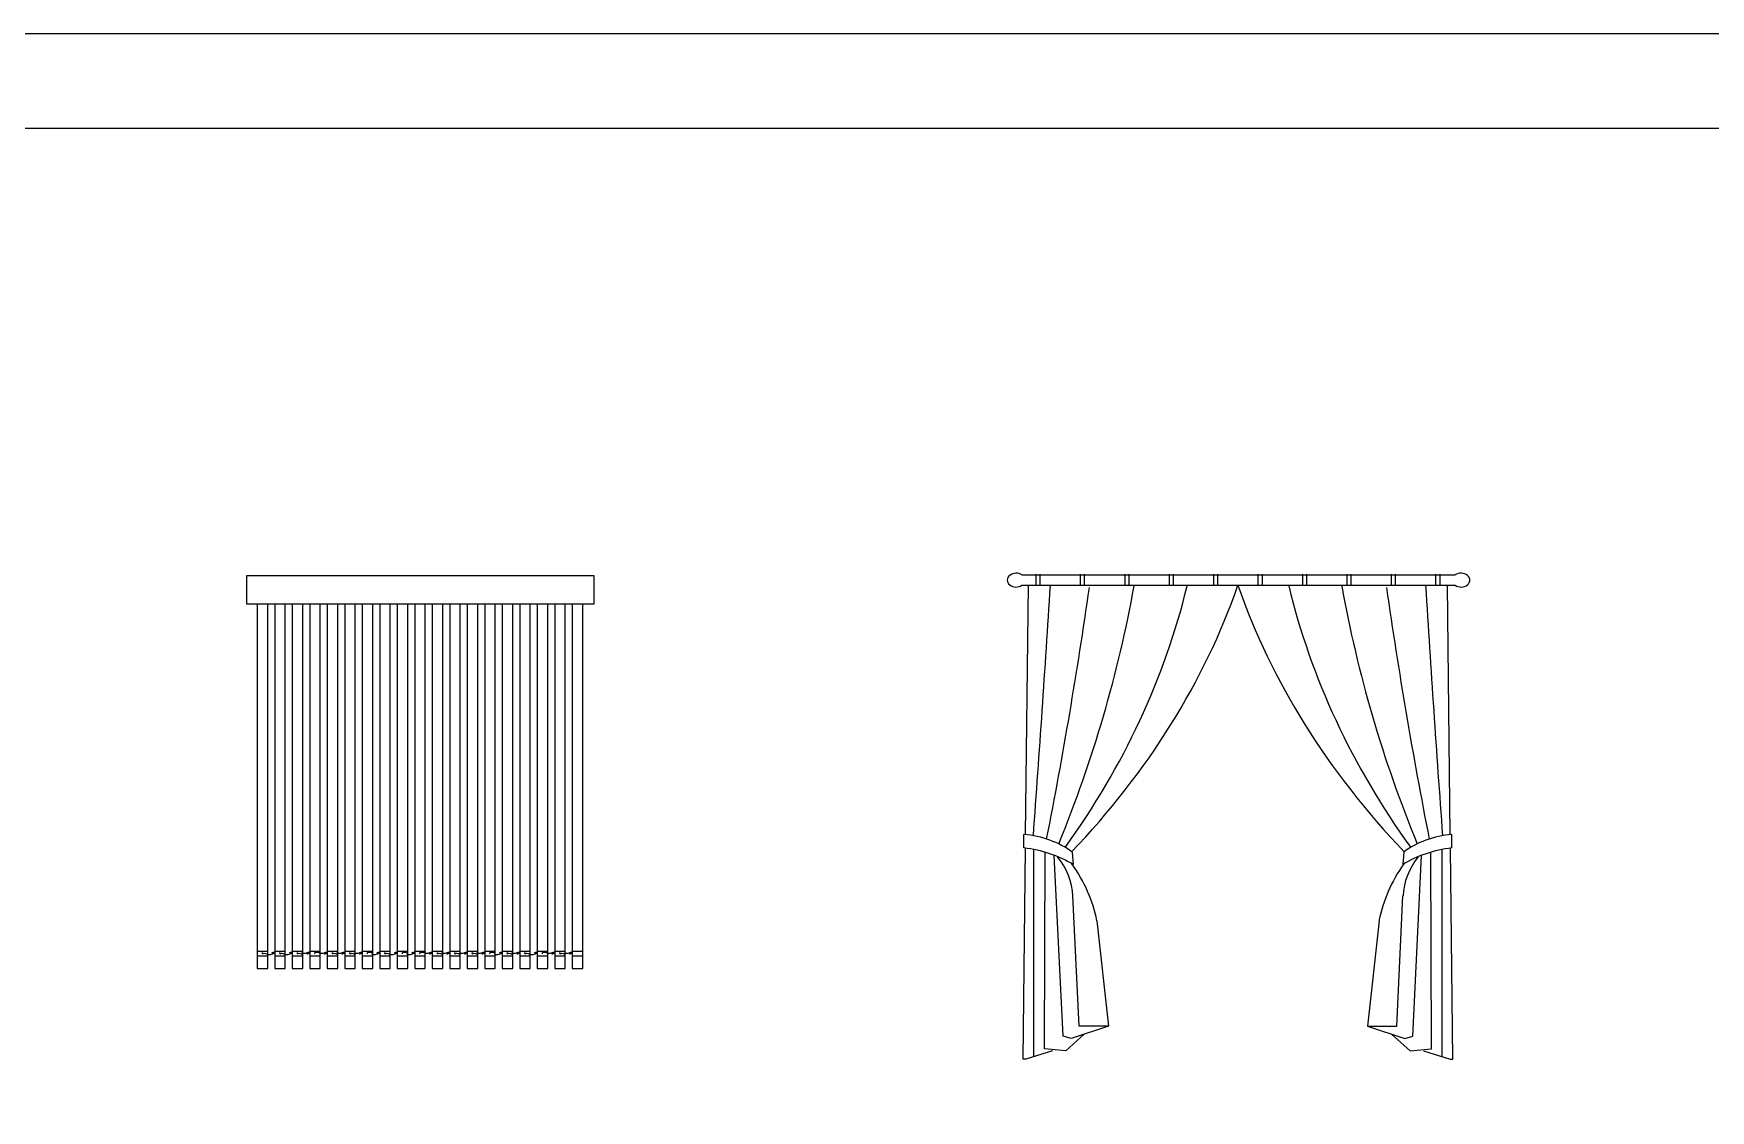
# Model space of a CAD drawing. Header units: inches. Extents: x 8.9 to 51.4, y 16 to 40.8.
# Drawn here: x 42.29 to 48.22, y 36.98 to 40.79 of the extents above; entities that cross this region are included whole.
import ezdxf

# ---------------------------------------------------------------- set-up
doc = ezdxf.new("R2010")
doc.units = ezdxf.units.IN
doc.header["$MEASUREMENT"] = 0
doc.layers.add('02', color=2, linetype='Continuous')
doc.layers.add('kadrbm', color=4, linetype='Continuous')

# ---------------------------------------------------------------- blocks, each defined once
blk = doc.blocks.new('kadrbm')
at = {"layer": 'kadrbm', "color": 4}
blk.add_lwpolyline([(0, 0), (0, 24.7972), (21, 24.7972), (21, 0), (0, 0)], close=True, dxfattribs=at)
blk.add_lwpolyline([(20.6631, 0.3257), (20.6631, 24.4603), (0.3369, 24.4603), (0.3369, 0.3257), (20.6631, 0.3257)], dxfattribs=at)

msp = doc.modelspace()

# ---------------------------------------------------------------- linework, layer by layer
at = {"layer": '02'}
for p, q in [((43.0421, 38.8704), (44.2709, 38.8704)), ((43.0421, 38.7687), (43.0421, 38.8704)), ((44.2709, 38.8704), (44.2709, 38.7687)), ((45.7871, 38.872), (47.3209, 38.872)), ((45.7871, 38.8354), (47.3209, 38.8354)), ((45.8, 37.9527), (45.81, 38.8354)), ((45.8374, 38.833), (45.8374, 38.8748)), ((45.8506, 38.8748), (45.8506, 38.833)), ((45.9947, 38.833), (45.9947, 38.8748)), ((46.0079, 38.8748), (46.0079, 38.833)), ((46.152, 38.833), (46.152, 38.8748)), ((46.1652, 38.8748), (46.1652, 38.833)), ((46.3093, 38.833), (46.3093, 38.8748)), ((46.3225, 38.8748), (46.3225, 38.833)), ((46.4665, 38.833), (46.4665, 38.8748)), ((46.4797, 38.8748), (46.4797, 38.833)), ((46.6238, 38.833), (46.6238, 38.8748)), ((46.637, 38.8748), (46.637, 38.833)), ((46.7811, 38.833), (46.7811, 38.8748)), ((46.7943, 38.8748), (46.7943, 38.833)), ((46.9384, 38.833), (46.9384, 38.8748)), ((46.9516, 38.8748), (46.9516, 38.833)), ((47.0957, 38.833), (47.0957, 38.8748)), ((47.1089, 38.8748), (47.1089, 38.833)), ((47.2529, 38.833), (47.2529, 38.8748)), ((47.2661, 38.8748), (47.2661, 38.833)), ((47.3035, 37.9527), (47.2936, 38.8354)), ((44.2709, 38.7687), (43.0421, 38.7687)), ((43.0795, 38.7687), (43.0795, 37.4778)), ((43.1167, 37.4778), (43.1167, 38.7687)), ((43.1415, 38.7687), (43.1415, 37.4778)), ((43.1787, 37.4778), (43.1787, 38.7687)), ((43.2035, 38.7687), (43.2035, 37.4778)), ((43.2406, 37.4778), (43.2406, 38.7687)), ((43.2654, 38.7687), (43.2654, 37.4778)), ((43.3026, 37.4778), (43.3026, 38.7687)), ((43.3274, 38.7687), (43.3274, 37.4778)), ((43.3645, 37.4778), (43.3645, 38.7687)), ((43.3893, 38.7687), (43.3893, 37.4778)), ((43.4265, 37.4778), (43.4265, 38.7687)), ((43.4513, 38.7687), (43.4513, 37.4778)), ((43.4885, 37.4778), (43.4885, 38.7687)), ((43.5132, 38.7687), (43.5132, 37.4778)), ((43.5504, 37.4778), (43.5504, 38.7687)), ((43.5752, 38.7687), (43.5752, 37.4778)), ((43.6124, 37.4778), (43.6124, 38.7687)), ((43.6372, 38.7687), (43.6372, 37.4778)), ((43.6743, 37.4778), (43.6743, 38.7687)), ((43.6991, 38.7687), (43.6991, 37.4778)), ((43.7363, 37.4778), (43.7363, 38.7687)), ((43.7611, 38.7687), (43.7611, 37.4778)), ((43.7982, 37.4778), (43.7982, 38.7687)), ((43.823, 38.7687), (43.823, 37.4778)), ((43.8602, 37.4778), (43.8602, 38.7687)), ((43.885, 38.7687), (43.885, 37.4778)), ((43.9222, 37.4778), (43.9222, 38.7687)), ((43.9469, 38.7687), (43.9469, 37.4778)), ((43.9841, 37.4778), (43.9841, 38.7687)), ((44.0089, 38.7687), (44.0089, 37.4778)), ((44.0461, 37.4778), (44.0461, 38.7687)), ((44.0709, 38.7687), (44.0709, 37.4778)), ((44.108, 37.4778), (44.108, 38.7687)), ((44.1328, 38.7687), (44.1328, 37.4778)), ((44.17, 37.4778), (44.17, 38.7687)), ((44.1948, 38.7687), (44.1948, 37.4778)), ((44.2319, 37.4778), (44.2319, 38.7687)), ((45.794, 37.9052), (45.794, 37.9533)), ((47.3096, 37.9052), (47.3096, 37.9533)), ((45.7911, 37.1578), (45.7995, 37.9043)), ((45.8288, 37.1667), (45.8289, 37.8997)), ((45.8666, 37.1943), (45.8687, 37.89)), ((45.9646, 37.8904), (45.968, 37.8467)), ((47.139, 37.8904), (47.1356, 37.8467)), ((47.237, 37.1943), (47.2349, 37.89)), ((47.2747, 37.1667), (47.2746, 37.8997)), ((47.3125, 37.1578), (47.3041, 37.9043)), ((45.9326, 37.2382), (45.9017, 37.879)), ((47.1709, 37.2382), (47.2019, 37.879)), ((45.9892, 37.2747), (45.9674, 37.7352)), ((47.1143, 37.2747), (47.1362, 37.7352)), ((46.0523, 37.6475), (46.0931, 37.2747)), ((47.0513, 37.6475), (47.0105, 37.2747)), ((43.0795, 37.5392), (43.1167, 37.5392)), ((43.1415, 37.5392), (43.1787, 37.5392)), ((43.2035, 37.5392), (43.2406, 37.5392)), ((43.2654, 37.5392), (43.3026, 37.5392)), ((43.3274, 37.5392), (43.3645, 37.5392)), ((43.3893, 37.5392), (43.4265, 37.5392)), ((43.4513, 37.5392), (43.4885, 37.5392)), ((43.5132, 37.5392), (43.5504, 37.5392)), ((43.5752, 37.5392), (43.6124, 37.5392)), ((43.6372, 37.5392), (43.6743, 37.5392)), ((43.6991, 37.5392), (43.7363, 37.5392)), ((43.7611, 37.5392), (43.7982, 37.5392)), ((43.823, 37.5392), (43.8602, 37.5392)), ((43.885, 37.5392), (43.9222, 37.5392)), ((43.9469, 37.5392), (43.9841, 37.5392)), ((44.0089, 37.5392), (44.0461, 37.5392)), ((44.0709, 37.5392), (44.108, 37.5392)), ((44.1328, 37.5392), (44.17, 37.5392)), ((44.1948, 37.5392), (44.2319, 37.5392)), ((43.0795, 37.5238), (43.1167, 37.5238)), ((43.0795, 37.4778), (43.1167, 37.4778)), ((43.1415, 37.5238), (43.1787, 37.5238)), ((43.1415, 37.4778), (43.1787, 37.4778)), ((43.2035, 37.5238), (43.2406, 37.5238)), ((43.2035, 37.4778), (43.2406, 37.4778)), ((43.2654, 37.5238), (43.3026, 37.5238)), ((43.2654, 37.4778), (43.3026, 37.4778)), ((43.3274, 37.5238), (43.3645, 37.5238)), ((43.3274, 37.4778), (43.3645, 37.4778)), ((43.3893, 37.5238), (43.4265, 37.5238)), ((43.3893, 37.4778), (43.4265, 37.4778)), ((43.4513, 37.5238), (43.4885, 37.5238)), ((43.4513, 37.4778), (43.4885, 37.4778)), ((43.5132, 37.5238), (43.5504, 37.5238)), ((43.5132, 37.4778), (43.5504, 37.4778)), ((43.5752, 37.5238), (43.6124, 37.5238)), ((43.5752, 37.4778), (43.6124, 37.4778)), ((43.6372, 37.5238), (43.6743, 37.5238)), ((43.6372, 37.4778), (43.6743, 37.4778)), ((43.6991, 37.5238), (43.7363, 37.5238)), ((43.6991, 37.4778), (43.7363, 37.4778)), ((43.7611, 37.5238), (43.7982, 37.5238)), ((43.7611, 37.4778), (43.7982, 37.4778)), ((43.823, 37.5238), (43.8602, 37.5238)), ((43.823, 37.4778), (43.8602, 37.4778)), ((43.885, 37.5238), (43.9222, 37.5238)), ((43.885, 37.4778), (43.9222, 37.4778)), ((43.9469, 37.5238), (43.9841, 37.5238)), ((43.9469, 37.4778), (43.9841, 37.4778)), ((44.0089, 37.5238), (44.0461, 37.5238)), ((44.0089, 37.4778), (44.0461, 37.4778)), ((44.0709, 37.5238), (44.108, 37.5238)), ((44.0709, 37.4778), (44.108, 37.4778)), ((44.1328, 37.5238), (44.17, 37.5238)), ((44.1328, 37.4778), (44.17, 37.4778)), ((44.1948, 37.5238), (44.2319, 37.5238)), ((44.1948, 37.4778), (44.2319, 37.4778)), ((45.9609, 37.2309), (45.9326, 37.2382)), ((46.0078, 37.2464), (45.9421, 37.187)), ((46.0931, 37.2747), (45.9609, 37.2309)), ((46.0931, 37.2747), (45.9892, 37.2747)), ((47.0105, 37.2747), (47.1426, 37.2309)), ((47.0105, 37.2747), (47.1143, 37.2747)), ((47.0957, 37.2464), (47.1615, 37.187)), ((47.1426, 37.2309), (47.1709, 37.2382)), ((45.8949, 37.187), (45.8005, 37.1578)), ((45.9421, 37.187), (45.8666, 37.1943)), ((47.1615, 37.187), (47.237, 37.1943)), ((47.2087, 37.187), (47.3031, 37.1578)), ((45.8005, 37.1578), (45.7911, 37.1578)), ((47.3031, 37.1578), (47.3125, 37.1578))]:
    msp.add_line(p, q, dxfattribs=at)
for points in [[(43.0982, 37.5303, 0), (43.0975, 37.5317, 0), (43.0975, 37.5334, 0), (43.0982, 37.5348, 0)], [(43.0982, 37.5303, 0), (43.1034, 37.5323, 0), (43.1089, 37.532, 0), (43.114, 37.5296, 0)], [(43.1312, 37.5296, 0), (43.1256, 37.527, 0), (43.1196, 37.527, 0), (43.114, 37.5296, 0)], [(43.1312, 37.5341, 0), (43.1362, 37.5367, 0), (43.1415, 37.5375, 0)], [(43.1312, 37.5296, 0), (43.1362, 37.5322, 0), (43.1415, 37.533, 0)], [(43.1602, 37.5303, 0), (43.1595, 37.5317, 0), (43.1595, 37.5334, 0), (43.1602, 37.5348, 0)], [(43.1602, 37.5303, 0), (43.1654, 37.5323, 0), (43.1708, 37.532, 0), (43.1759, 37.5296, 0)], [(43.1932, 37.5296, 0), (43.1876, 37.527, 0), (43.1815, 37.527, 0), (43.1759, 37.5296, 0)], [(43.1932, 37.5341, 0), (43.1981, 37.5367, 0), (43.2035, 37.5375, 0)], [(43.1932, 37.5296, 0), (43.1981, 37.5322, 0), (43.2035, 37.533, 0)], [(43.2222, 37.5303, 0), (43.2215, 37.5317, 0), (43.2215, 37.5334, 0), (43.2222, 37.5348, 0)], [(43.2222, 37.5303, 0), (43.2274, 37.5323, 0), (43.2328, 37.532, 0), (43.2379, 37.5296, 0)], [(43.2552, 37.5341, 0), (43.2495, 37.5315, 0), (43.2435, 37.5315, 0), (43.2379, 37.5341, 0)], [(43.2552, 37.5341, 0), (43.2601, 37.5367, 0), (43.2654, 37.5375, 0)], [(43.2552, 37.5296, 0), (43.2601, 37.5322, 0), (43.2654, 37.533, 0)], [(43.2841, 37.5303, 0), (43.2834, 37.5317, 0), (43.2834, 37.5334, 0), (43.2841, 37.5348, 0)], [(43.2841, 37.5348, 0), (43.2893, 37.5368, 0), (43.2948, 37.5366, 0), (43.2998, 37.5341, 0)], [(43.3171, 37.5341, 0), (43.3115, 37.5315, 0), (43.3055, 37.5315, 0), (43.2998, 37.5341, 0)], [(43.3171, 37.5341, 0), (43.3221, 37.5367, 0), (43.3274, 37.5375, 0)], [(43.3171, 37.5296, 0), (43.3221, 37.5322, 0), (43.3274, 37.533, 0)], [(43.3461, 37.5303, 0), (43.3454, 37.5317, 0), (43.3454, 37.5334, 0), (43.3461, 37.5348, 0)], [(43.3461, 37.5303, 0), (43.3513, 37.5323, 0), (43.3567, 37.532, 0), (43.3618, 37.5296, 0)], [(43.3791, 37.5341, 0), (43.3734, 37.5315, 0), (43.3674, 37.5315, 0), (43.3618, 37.5341, 0)], [(43.3791, 37.5341, 0), (43.384, 37.5367, 0), (43.3893, 37.5375, 0)], [(43.3791, 37.5296, 0), (43.384, 37.5322, 0), (43.3893, 37.533, 0)], [(43.408, 37.5303, 0), (43.4073, 37.5317, 0), (43.4073, 37.5334, 0), (43.408, 37.5348, 0)], [(43.408, 37.5303, 0), (43.4132, 37.5323, 0), (43.4187, 37.532, 0), (43.4237, 37.5296, 0)], [(43.441, 37.5341, 0), (43.4354, 37.5315, 0), (43.4294, 37.5315, 0), (43.4237, 37.5341, 0)], [(43.441, 37.5341, 0), (43.446, 37.5367, 0), (43.4513, 37.5375, 0)], [(43.441, 37.5296, 0), (43.446, 37.5322, 0), (43.4513, 37.533, 0)], [(43.47, 37.5303, 0), (43.4693, 37.5317, 0), (43.4693, 37.5334, 0), (43.47, 37.5348, 0)], [(43.47, 37.5348, 0), (43.4752, 37.5368, 0), (43.4806, 37.5366, 0), (43.4857, 37.5341, 0)], [(43.503, 37.5296, 0), (43.4973, 37.527, 0), (43.4913, 37.527, 0), (43.4857, 37.5296, 0)], [(43.503, 37.5341, 0), (43.5079, 37.5367, 0), (43.5132, 37.5375, 0)], [(43.503, 37.5296, 0), (43.5079, 37.5322, 0), (43.5132, 37.533, 0)], [(43.5319, 37.5303, 0), (43.5312, 37.5317, 0), (43.5312, 37.5334, 0), (43.5319, 37.5348, 0)], [(43.5319, 37.5303, 0), (43.5371, 37.5323, 0), (43.5426, 37.532, 0), (43.5477, 37.5296, 0)], [(43.5649, 37.5296, 0), (43.5593, 37.527, 0), (43.5533, 37.527, 0), (43.5477, 37.5296, 0)], [(43.5649, 37.5341, 0), (43.5699, 37.5367, 0), (43.5752, 37.5375, 0)], [(43.5649, 37.5296, 0), (43.5699, 37.5322, 0), (43.5752, 37.533, 0)], [(43.5939, 37.5303, 0), (43.5932, 37.5317, 0), (43.5932, 37.5334, 0), (43.5939, 37.5348, 0)], [(43.5939, 37.5348, 0), (43.5991, 37.5368, 0), (43.6045, 37.5366, 0), (43.6096, 37.5341, 0)], [(43.6269, 37.5296, 0), (43.6213, 37.527, 0), (43.6152, 37.527, 0), (43.6096, 37.5296, 0)], [(43.6269, 37.5341, 0), (43.6318, 37.5367, 0), (43.6372, 37.5375, 0)], [(43.6269, 37.5296, 0), (43.6318, 37.5322, 0), (43.6372, 37.533, 0)], [(43.6559, 37.5303, 0), (43.6552, 37.5317, 0), (43.6552, 37.5334, 0), (43.6559, 37.5348, 0)], [(43.6559, 37.5348, 0), (43.661, 37.5368, 0), (43.6665, 37.5366, 0), (43.6716, 37.5341, 0)], [(43.6888, 37.5341, 0), (43.6832, 37.5315, 0), (43.6772, 37.5315, 0), (43.6716, 37.5341, 0)], [(43.6888, 37.5341, 0), (43.6938, 37.5367, 0), (43.6991, 37.5375, 0)], [(43.6888, 37.5296, 0), (43.6938, 37.5322, 0), (43.6991, 37.533, 0)], [(43.7178, 37.5303, 0), (43.7171, 37.5317, 0), (43.7171, 37.5334, 0), (43.7178, 37.5348, 0)], [(43.7178, 37.5303, 0), (43.723, 37.5323, 0), (43.7284, 37.532, 0), (43.7335, 37.5296, 0)], [(43.7508, 37.5341, 0), (43.7452, 37.5315, 0), (43.7392, 37.5315, 0), (43.7335, 37.5341, 0)], [(43.7508, 37.5341, 0), (43.7557, 37.5367, 0), (43.7611, 37.5375, 0)], [(43.7508, 37.5296, 0), (43.7557, 37.5322, 0), (43.7611, 37.533, 0)], [(43.7798, 37.5303, 0), (43.7791, 37.5317, 0), (43.7791, 37.5334, 0), (43.7798, 37.5348, 0)], [(43.7798, 37.5303, 0), (43.785, 37.5323, 0), (43.7904, 37.532, 0), (43.7955, 37.5296, 0)], [(43.8128, 37.5341, 0), (43.8071, 37.5315, 0), (43.8011, 37.5315, 0), (43.7955, 37.5341, 0)], [(43.8128, 37.5341, 0), (43.8177, 37.5367, 0), (43.823, 37.5375, 0)], [(43.8128, 37.5296, 0), (43.8177, 37.5322, 0), (43.823, 37.533, 0)], [(43.8417, 37.5303, 0), (43.841, 37.5317, 0), (43.841, 37.5334, 0), (43.8417, 37.5348, 0)], [(43.8417, 37.5303, 0), (43.8469, 37.5323, 0), (43.8524, 37.532, 0), (43.8574, 37.5296, 0)], [(43.8747, 37.5341, 0), (43.8691, 37.5315, 0), (43.8631, 37.5315, 0), (43.8574, 37.5341, 0)], [(43.8747, 37.5341, 0), (43.8797, 37.5367, 0), (43.885, 37.5375, 0)], [(43.8747, 37.5296, 0), (43.8797, 37.5322, 0), (43.885, 37.533, 0)], [(43.9037, 37.5303, 0), (43.903, 37.5317, 0), (43.903, 37.5334, 0), (43.9037, 37.5348, 0)], [(43.9037, 37.5348, 0), (43.9089, 37.5368, 0), (43.9143, 37.5366, 0), (43.9194, 37.5341, 0)], [(43.9367, 37.5296, 0), (43.931, 37.527, 0), (43.925, 37.527, 0), (43.9194, 37.5296, 0)], [(43.9367, 37.5341, 0), (43.9416, 37.5367, 0), (43.9469, 37.5375, 0)], [(43.9367, 37.5296, 0), (43.9416, 37.5322, 0), (43.9469, 37.533, 0)], [(43.9656, 37.5303, 0), (43.9649, 37.5317, 0), (43.9649, 37.5334, 0), (43.9656, 37.5348, 0)], [(43.9656, 37.5303, 0), (43.9708, 37.5323, 0), (43.9763, 37.532, 0), (43.9813, 37.5296, 0)], [(43.9986, 37.5341, 0), (43.993, 37.5315, 0), (43.987, 37.5315, 0), (43.9813, 37.5341, 0)], [(43.9986, 37.5341, 0), (44.0036, 37.5367, 0), (44.0089, 37.5375, 0)], [(43.9986, 37.5296, 0), (44.0036, 37.5322, 0), (44.0089, 37.533, 0)], [(44.0276, 37.5303, 0), (44.0269, 37.5317, 0), (44.0269, 37.5334, 0), (44.0276, 37.5348, 0)], [(44.0276, 37.5303, 0), (44.0328, 37.5323, 0), (44.0382, 37.532, 0), (44.0433, 37.5296, 0)], [(44.0606, 37.5296, 0), (44.055, 37.527, 0), (44.0489, 37.527, 0), (44.0433, 37.5296, 0)], [(44.0606, 37.5341, 0), (44.0655, 37.5367, 0), (44.0709, 37.5375, 0)], [(44.0606, 37.5296, 0), (44.0655, 37.5322, 0), (44.0709, 37.533, 0)], [(44.0896, 37.5303, 0), (44.0889, 37.5317, 0), (44.0889, 37.5334, 0), (44.0896, 37.5348, 0)], [(44.0896, 37.5348, 0), (44.0947, 37.5368, 0), (44.1002, 37.5366, 0), (44.1053, 37.5341, 0)], [(44.1225, 37.5341, 0), (44.1169, 37.5315, 0), (44.1109, 37.5315, 0), (44.1053, 37.5341, 0)], [(44.1225, 37.5341, 0), (44.1275, 37.5367, 0), (44.1328, 37.5375, 0)], [(44.1225, 37.5296, 0), (44.1275, 37.5322, 0), (44.1328, 37.533, 0)], [(44.1515, 37.5303, 0), (44.1508, 37.5317, 0), (44.1508, 37.5334, 0), (44.1515, 37.5348, 0)], [(44.1515, 37.5303, 0), (44.1567, 37.5323, 0), (44.1621, 37.532, 0), (44.1672, 37.5296, 0)], [(44.1845, 37.5341, 0), (44.1789, 37.5315, 0), (44.1729, 37.5315, 0), (44.1672, 37.5341, 0)], [(44.1845, 37.5341, 0), (44.1894, 37.5367, 0), (44.1948, 37.5375, 0)], [(44.1845, 37.5296, 0), (44.1894, 37.5322, 0), (44.1948, 37.533, 0)]]:
    msp.add_polyline3d(points, dxfattribs=at)
for centre, major_axis, start_param, end_param in [((45.7663, 38.8537), (-0.0315, 0), 3.989655, 8.576716), ((-86.2735, 43.7764), (-132.3146, 0), 3.084764, 3.093415), ((39.0585, 39.606), (7.1951, 0), -0.307064, -0.138994), ((42.5081, 39.392), (-3.9302, 0), 2.632626, 2.957117), ((43.0418, 39.5698), (-3.6355, 0), 2.50398, 2.878051), ((50.0617, 39.5698), (-3.6355, 0), 0.263542, 0.637613), ((50.5955, 39.392), (-3.9302, 0), 0.184475, 0.508967), ((54.0451, 39.606), (7.1951, 0), 3.280586, 3.448657), ((179.3771, 43.7764), (132.3146, 0), 3.189771, 3.198421), ((47.3417, 38.8537), (-0.0315, 0), 0.848062, 5.435123), ((17.9611, 41.2396), (28.2365, 0), -0.151415, -0.110389), ((75.1425, 41.2396), (28.2365, 0), 3.251982, 3.293008), ((45.7606, 37.7281), (0.2923, 0), 0.798355, 1.456344), ((47.343, 37.7281), (-0.2923, 0), -1.456344, -0.798355), ((45.7373, 37.6187), (0.3738, 0), 0.905521, 1.418431), ((47.3663, 37.6187), (-0.3738, 0), -1.418431, -0.905521), ((45.5973, 37.7248), (0.3703, 0), 0.036448, 0.547462), ((45.2677, 37.5534), (0.794, 0), 0.153527, 0.501032), ((47.8359, 37.5534), (0.794, 0), 2.640561, 2.988065), ((47.5063, 37.7248), (0.3703, 0), 2.59413, 3.105145)]:
    msp.add_ellipse(centre, major_axis=major_axis, ratio=0.775458, start_param=start_param, end_param=end_param, dxfattribs=at)

# ---------------------------------------------------------------- block references
at = {"layer": 'kadrbm'}
msp.add_blockref('kadrbm', (30.3607, 15.9922), dxfattribs=at)

doc.saveas('drawing.dxf')
